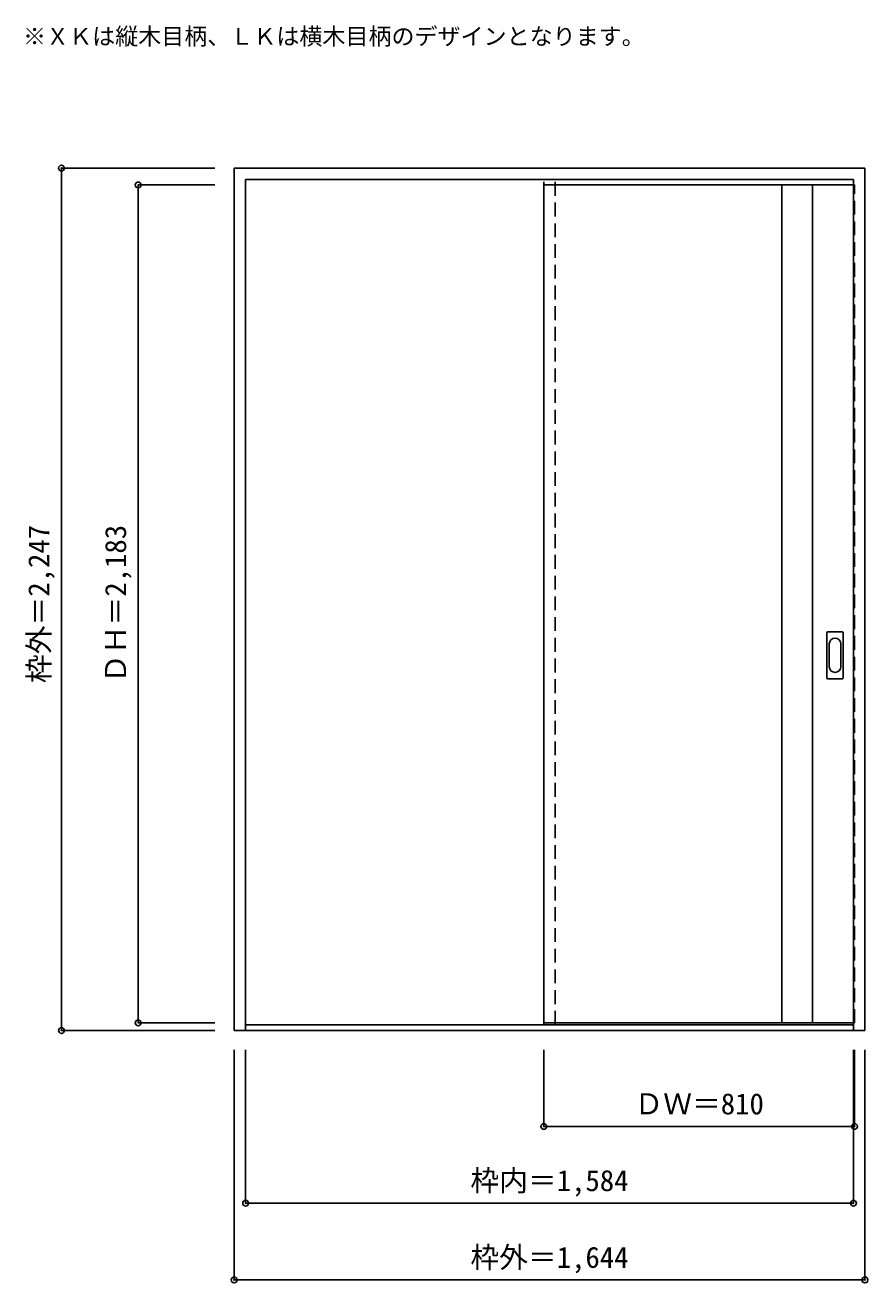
# Model space of a CAD drawing. Units: millimetres, scale not verified. Extents: x -1393 to 803, y -1353 to 1924.
import ezdxf
from ezdxf.enums import TextEntityAlignment as Align

# ---------------------------------------------------------------- set-up
doc = ezdxf.new("R2010")
doc.units = ezdxf.units.MM
doc.header["$LTSCALE"] = 30
doc.header["$PDMODE"] = 32
doc.header["$PDSIZE"] = 15
doc.linetypes.add('DASHED1', pattern=[1.8, 1.2, -0.6])
for name, color, linetype in [('0-0', 3, 'Continuous'), ('0-1_寸法', 7, 'Continuous'), ('0-2_文字', 7, 'Continuous')]:
    doc.layers.add(name, color=color, linetype=linetype)
doc.styles.add('ＭＳ ゴシック', font='')
doc.styles.get('ＭＳ ゴシック').set_extended_font_data('MS Gothic')

msp = doc.modelspace()

# ---------------------------------------------------------------- linework, layer by layer
at = {"layer": '0-0'}
for p, q in [((-848.31, -695.1), (-848.31, 1551.9)), ((-848.31, 1551.9), (795.69, 1551.9)), ((795.69, -695.1), (795.69, 1551.9)), ((-818.31, -695.1), (-818.31, 1521.9)), ((-818.31, 1521.9), (765.69, 1521.9)), ((578.69, -675.1), (578.69, 1507.9)), ((658.69, -675.1), (658.69, 1507.9)), ((765.69, -695.1), (765.69, 1521.9)), ((696.69, 222.9), (696.69, 341.9)), ((698.19, 343.4), (737.19, 343.4)), ((738.69, 222.9), (738.69, 341.9)), ((737.19, 221.4), (698.19, 221.4)), ((-818.31, -680.1), (765.69, -680.1)), ((765.69, -675.1), (-41.31, -675.1)), ((-848.31, -695.1), (795.69, -695.1))]:
    msp.add_line(p, q, dxfattribs=at)
at = {"layer": '0-0', "color": 4, "linetype": 'DASHED1'}
for p, q in [((-41.31, -680.1), (-41.31, 1521.9)), ((-41.31, 1507.9), (-41.31, 1503.9)), ((-11.31, -680.1), (-11.31, 1521.9)), ((765.69, 1507.9), (768.69, 1507.9)), ((768.69, -675.1), (768.69, 1507.9)), ((765.69, -675.1), (768.69, -675.1))]:
    msp.add_line(p, q, dxfattribs=at)
at = {"layer": '0-0', "color": 7}
for p, q in [((702.69, 252.8), (702.69, 312)), ((732.69, 312), (732.69, 252.8))]:
    msp.add_line(p, q, dxfattribs=at)
at = {"layer": '0-0'}
msp.add_lwpolyline([(765.69, 1507.9), (-41.31, 1507.9), (-41.31, -675.1)], dxfattribs=at)
for centre, start, end in [((698.19, 341.9), 90, 180), ((737.19, 341.9), 0, 90), ((698.19, 222.9), 180, 270), ((737.19, 222.9), 270, 0)]:
    msp.add_arc(centre, 1.5, start, end, dxfattribs=at)
at = {"layer": '0-0', "color": 7}
for centre, start, end in [((717.69, 312), 0, 180), ((717.69, 252.8), 180, 0)]:
    msp.add_arc(centre, 15, start, end, dxfattribs=at)
at = {"layer": '0-1_寸法', "color": 4}
for p, q in [((-1298.31, 1551.9), (-898.31, 1551.9)), ((-1298.31, 1551.9), (-1298.31, -695.1)), ((-1098.31, 1507.9), (-898.31, 1507.9)), ((-1098.31, 1507.9), (-1098.31, -675.1)), ((-1098.31, -675.1), (-898.31, -675.1)), ((-1298.31, -695.1), (-898.31, -695.1)), ((-41.31, -945.1), (-41.31, -745.1)), ((765.69, -1145.1), (765.69, -745.1)), ((768.69, -945.1), (768.69, -745.1)), ((795.69, -1345.1), (795.69, -745.1)), ((768.69, -945.1), (-41.31, -945.1))]:
    msp.add_line(p, q, dxfattribs=at)
for points in [[(795.69, -1345.1), (-848.31, -1345.1), (-848.31, -745.1)], [(765.69, -1145.1), (-818.31, -1145.1), (-818.31, -745.1)]]:
    msp.add_lwpolyline(points, dxfattribs=at)
at = {"layer": '0-1_寸法'}
for p in [(-1298.31, 1551.9), (-1098.31, 1507.9), (-1298.31, -695.1), (-1098.31, -675.1), (-41.31, -945.1), (768.69, -945.1), (-818.31, -1145.1), (765.69, -1145.1), (-848.31, -1345.1), (795.69, -1345.1)]:
    msp.add_point(p, dxfattribs=at)

# ---------------------------------------------------------------- texts
at = {"layer": '0-1_寸法', "style": 'ＭＳ ゴシック'}
for s, p in [('枠外＝2,247', (-1313.31, 210.15)), ('ＤＨ＝2,183', (-1113.31, 210.15))]:
    msp.add_text(s, height=54.99, rotation=90, dxfattribs=at).set_placement(p, align=Align.BOTTOM_LEFT)
for s, p in [('ＤＷ＝810', (194.94, -930.1)), ('枠内＝1,584', (-232.56, -1130.1)), ('枠外＝1,644', (-232.56, -1330.1))]:
    msp.add_text(s, height=54.99, dxfattribs=at).set_placement(p, align=Align.BOTTOM_LEFT)
at = {"layer": '0-2_文字', "style": 'ＭＳ ゴシック'}
msp.add_text('※ＸＫは縦木目柄、ＬＫは横木目柄のデザインとなります。', height=43.99, dxfattribs=at).set_placement((-1398.31, 1860.02), align=Align.BOTTOM_LEFT)

doc.saveas('drawing.dxf')
